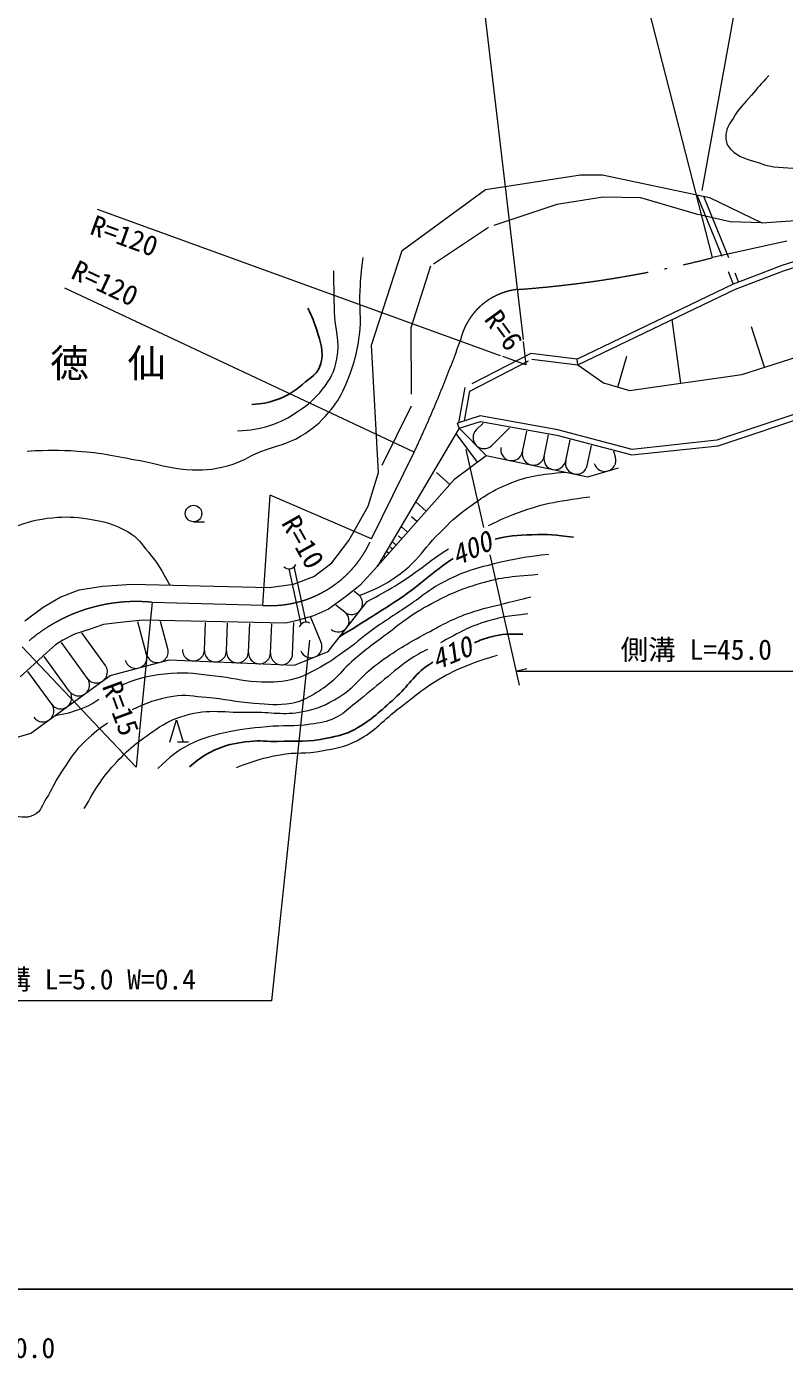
# Model space of a CAD drawing. Units: millimetres, scale not verified. Extents: x 40000 to 680000, y 20000 to 380000.
# Drawn here: x 268369 to 337085, y 198715 to 319403 of the extents above; entities that cross this region are included whole.
import ezdxf
from ezdxf.enums import TextEntityAlignment as Align

# ---------------------------------------------------------------- set-up
doc = ezdxf.new("R2010")
doc.units = ezdxf.units.MM
doc.header["$LTSCALE"] = 1000
doc.linetypes.add('DASHED', pattern=[7.5, 6, -1.5])
doc.linetypes.add('LONG_DASHED_DOTTED', pattern=[15.25, 12, -1.5, 0.25, -1.5])
for name, color, linetype, lineweight in [('M-BGD', 7, 'Continuous', 13), ('M-BMK', 2, 'LONG_DASHED_DOTTED', 13), ('M-STR-HTXT', 7, 'Continuous', 13), ('M-TTL-BAND', 7, 'Continuous', 25)]:
    doc.layers.add(name, color=color, linetype=linetype, lineweight=lineweight)
doc.layers.add('M-BMK-HTXT', color=7, linetype='Continuous')
doc.styles.add('ＭＳ ゴシック', font='')
doc.styles.get('ＭＳ ゴシック').set_extended_font_data('MS Gothic')

msp = doc.modelspace()

# ---------------------------------------------------------------- linework, layer by layer
at = {"layer": 'M-BGD'}
for p, q in [((309990, 304658), (318585, 305967)), ((318585, 305967), (320599, 305967)), ((320599, 305967), (330301, 303919)), ((302437, 299119), (309990, 304658)), ((330301, 303919), (335035, 301637)), ((335035, 301637), (338090, 301838)), ((299650, 290524), (302437, 299119)), ((339466, 298582), (336848, 297742)), ((336848, 297742), (334598, 296869)), ((332450, 296064), (318282, 289282)), ((334598, 296869), (332450, 296064)), ((327707, 287090), (326899, 292852)), ((335287, 288530), (334096, 292212)), ((333227, 287864), (343602, 291219)), ((300288, 279009), (299650, 290524)), ((318367, 288768), (318282, 289282)), ((318367, 288768), (320677, 287118)), ((321977, 286742), (322786, 289537)), ((323038, 286435), (333227, 287864)), ((320677, 287118), (323038, 286435)), ((331073, 281426), (346919, 286697)), ((307607, 283004), (300187, 270516)), ((309249, 279938), (307329, 282537)), ((307607, 283004), (307456, 283481)), ((307607, 283004), (309520, 283609)), ((307607, 283004), (310053, 280533)), ((309146, 282871), (309763, 283482)), ((309520, 283609), (316436, 282366)), ((310553, 281450), (312169, 283050)), ((313337, 280867), (313732, 282751)), ((315295, 280457), (315701, 282397)), ((316436, 282366), (323251, 280587)), ((317252, 280046), (317650, 281946)), ((319210, 279636), (319588, 281440)), ((323251, 280587), (331073, 281426)), ((307196, 278420), (310053, 280533)), ((310053, 280533), (319248, 278607)), ((321767, 280375), (321607, 280928)), ((299348, 275954), (300288, 279009)), ((306746, 277914), (305538, 278985)), ((319248, 278607), (322044, 279414)), ((300187, 270516), (307196, 278420)), ((297602, 272832), (299348, 275954)), ((304603, 275496), (303649, 276342)), ((283508, 274528), (284508, 274528)), ((302911, 273588), (302322, 274109)), ((303757, 274542), (303280, 274965)), ((296058, 270818), (297602, 272832)), ((302389, 272999), (302095, 273260)), ((301204, 271662), (300984, 271857)), ((301536, 272036), (301354, 272197)), ((301867, 272410), (301504, 272732)), ((294413, 269576), (296058, 270818)), ((300187, 270516), (298576, 268770)), ((300209, 270540), (300171, 270574)), ((300540, 270914), (300464, 270982)), ((300872, 271288), (300762, 271385)), ((292567, 268871), (294413, 269576)), ((271416, 267696), (273129, 268367)), ((273129, 268367), (275244, 268703)), ((275244, 268703), (277896, 268871)), ((277896, 268871), (290351, 268568)), ((290351, 268568), (292567, 268871)), ((298576, 268770), (297300, 267729)), ((298455, 267915), (298060, 268223)), ((268194, 265547), (269872, 266789)), ((269872, 266789), (271416, 267696)), ((295702, 262764), (299243, 267300)), ((297300, 267729), (295756, 266621)), ((297224, 266339), (296411, 266973)), ((278936, 265614), (277124, 265446)), ((291862, 265346), (278936, 265614)), ((293037, 265614), (291862, 265346)), ((294379, 266017), (293037, 265614)), ((295078, 263589), (294157, 265846)), ((295756, 266621), (294379, 266017)), ((272726, 264338), (271651, 263801)), ((274136, 264808), (272726, 264338)), ((275509, 261508), (273375, 264454)), ((275344, 265211), (274136, 264808)), ((277124, 265446), (275344, 265211)), ((279246, 262508), (278454, 265470)), ((281179, 263024), (280520, 265485)), ((284490, 262880), (284600, 265396)), ((286488, 262792), (286600, 265355)), ((288486, 262705), (288600, 265313)), ((290485, 262618), (290601, 265272)), ((292483, 262530), (292609, 265417)), ((270980, 263365), (270174, 262660)), ((271651, 263801), (270980, 263365)), ((273889, 260335), (271525, 263600)), ((270174, 262660), (268731, 261317)), ((272269, 259162), (269971, 262335)), ((275945, 260590), (281288, 262019)), ((281288, 262019), (292658, 261522)), ((292658, 261522), (295702, 262764)), ((268731, 261317), (267791, 260478)), ((270649, 257989), (268491, 260969)), ((268739, 255371), (275945, 260590)), ((281357, 254570), (281957, 256570)), ((281957, 256570), (282557, 254570)), ((263582, 253818), (268739, 255371)), ((283057, 254570), (282057, 254570))]:
    msp.add_line(p, q, dxfattribs=at)
at = {"layer": 'M-BGD', "linetype": 'DASHED'}
for p, q in [((329154, 304161), (332452, 296064)), ((329756, 304034), (332929, 296243)), ((293734, 265429), (292637, 270467)), ((293260, 265249), (292166, 270268))]:
    msp.add_line(p, q, dxfattribs=at)
for points in [[(335035, 301637), (332181, 301704), (329126, 302409), (324057, 303886), (320666, 303953), (316436, 303282), (310259, 301200), (304988, 297709), (303209, 292102), (303242, 285019), (300288, 279009)], [(318282, 289282), (314086, 289786), (308110, 286697), (307539, 283507)], [(308078, 283677), (308559, 286366), (314179, 289271), (318367, 288768)]]:
    msp.add_lwpolyline(points, dxfattribs=at)
at = {"layer": 'M-BGD'}
for points in [[(318367, 288768), (332647, 295604), (337013, 297270), (339606, 298101), (342547, 298870)], [(346761, 287172), (330966, 281918), (323289, 281094), (316544, 282855), (309487, 284122), (307456, 283481)]]:
    msp.add_lwpolyline(points, dxfattribs=at)
msp.add_circle((283508, 275278), 750, dxfattribs=at)
for centre, radius, start, end in [((309849, 282160), 1000, 134.71096, 314.71096), ((312359, 281072), 1000, 168.16989, 348.16989), ((314316, 280662), 1000, 168.16989, 348.16989), ((316274, 280252), 1000, 168.16989, 348.16989), ((318231, 279841), 1000, 168.16989, 348.16989), ((320806, 280098), 1000, 196.11342, 16.11342), ((292161, 270936), 668, 227.0098, 335.35448), ((297840, 267127), 1000, 232.0165, 52.0165), ((296609, 265550), 1000, 232.0165, 52.0165), ((293711, 264776), 654, 58.14033, 161.82588), ((294152, 263212), 1000, 202.20348, 22.20348), ((278280, 262249), 1000, 194.97288, 14.97288), ((280212, 262766), 1000, 194.97288, 14.97288), ((283491, 262923), 1000, 177.49686, 357.49686), ((285489, 262836), 1000, 177.49686, 357.49686), ((287487, 262749), 1000, 177.49686, 357.49686), ((289485, 262661), 1000, 177.49686, 357.49686), ((291484, 262574), 1000, 177.49686, 357.49686), ((274699, 260922), 1000, 215.90972, 35.90972), ((273079, 259749), 1000, 215.90972, 35.90972), ((271459, 258575), 1000, 215.90972, 35.90972), ((269839, 257402), 1000, 215.90972, 35.90972)]:
    msp.add_arc(centre, radius, start, end, dxfattribs=at)
for points, knots in [([(335662, 314973), (334898, 314131), (334694, 313902), (334098, 313193), (333423, 312390), (332958, 311995), (332426, 311090), (332071, 310486), (331759, 310118), (331779, 309418), (331793, 308945), (331884, 308628), (332211, 308285), (332983, 307473), (333746, 307428), (334799, 307045), (336118, 306565), (336959, 306655), (338359, 306559), (341092, 306373), (342632, 306627), (345370, 306667), (348404, 306711), (350104, 306703), (353137, 306775), (355623, 306834), (357018, 307140), (359501, 306991), (361622, 306864), (362830, 306792), (364894, 306290), (366448, 305911), (367378, 305768), (368778, 304995), (369825, 304417), (370238, 304111), (371271, 303215)], [0, 0, 0, 0, 1, 1, 1, 2, 2, 2, 3, 3, 3, 4, 4, 4, 5, 5, 5, 6, 6, 6, 7, 7, 7, 8, 8, 8, 9, 9, 9, 10, 10, 10, 11, 11, 11, 12, 12, 12, 12]), ([(268407, 280941), (270538, 281044), (271204, 281052), (272991, 280941), (275224, 280802), (276449, 280457), (278654, 280078), (280303, 279794), (281192, 279385), (282861, 279269), (284317, 279167), (285168, 279235), (286582, 279592), (287827, 279906), (288415, 280400), (289603, 280887), (291004, 281461), (291913, 281518), (293216, 282289), (294344, 282957), (294928, 283461), (295772, 284463), (296444, 285260), (296799, 285753), (297207, 286712), (297963, 288485), (298294, 289548), (298556, 291458), (298770, 293023), (298513, 293926), (298610, 295503), (298681, 296664), (298716, 297061), (298879, 298469)], [0, 0, 0, 0, 1, 1, 1, 2, 2, 2, 3, 3, 3, 4, 4, 4, 5, 5, 5, 6, 6, 6, 7, 7, 7, 8, 8, 8, 9, 9, 9, 10, 10, 10, 11, 11, 11, 11]), ([(287499, 282774), (288814, 282868), (289316, 282900), (290412, 283260), (291486, 283612), (292067, 283917), (293001, 284554), (293962, 285210), (294498, 285631), (295212, 286550), (295941, 287487), (296289, 288133), (296506, 289300), (296815, 290959), (296341, 291929), (296291, 293615), (296248, 295047), (296243, 295514), (296237, 297283)], [0, 0, 0, 0, 1, 1, 1, 2, 2, 2, 3, 3, 3, 4, 4, 4, 5, 5, 5, 6, 6, 6, 6]), ([(239930, 284231), (242420, 282757), (243177, 282325), (245107, 280887), (246847, 279591), (247718, 278734), (249368, 277327), (250618, 276261), (251295, 275637), (252550, 274577), (253156, 274065), (253404, 273634), (254114, 273282), (255214, 272738), (255959, 272771), (257135, 272419), (258552, 271995), (259270, 271244), (260748, 271287), (261657, 271313), (262171, 271483), (263013, 271826), (264733, 272525), (265496, 273350), (267220, 274037), (268530, 274559), (269323, 274759), (270726, 274900), (271963, 275025), (272679, 274980), (273908, 274792), (275396, 274565), (276263, 274344), (277576, 273606), (278458, 273109), (278752, 272543), (279409, 271772), (280312, 270714), (280554, 270209), (281349, 268787)], [0, 0, 0, 0, 1, 1, 1, 2, 2, 2, 3, 3, 3, 4, 4, 4, 5, 5, 5, 6, 6, 6, 7, 7, 7, 8, 8, 8, 9, 9, 9, 10, 10, 10, 11, 11, 11, 12, 12, 12, 13, 13, 13, 13]), ([(298538, 267843), (299918, 268410), (300404, 268574), (301465, 269278), (302224, 269782), (302644, 270085), (303303, 270714), (304235, 271603), (304575, 272275), (305487, 273185), (306476, 274172), (307003, 274770), (308129, 275598), (309565, 276653), (310391, 277268), (312036, 277953), (313945, 278749), (314892, 278801), (317219, 279032)], [0, 0, 0, 0, 1, 1, 1, 2, 2, 2, 3, 3, 3, 4, 4, 4, 5, 5, 5, 6, 6, 6, 6]), ([(310267, 274191), (310922, 274533), (311628, 274859), (312496, 275196), (315094, 276204), (316263, 276340), (319447, 276804)], [0, 0, 0, 0, 1, 1, 1, 2, 2, 2, 2]), ([(275712, 256271), (275050, 255841), (274454, 255362), (273716, 254685), (272630, 253691), (272244, 252916), (271418, 251698), (270853, 250866), (270700, 250300), (270154, 249457), (269761, 248851), (269705, 248292), (269062, 247963), (268263, 247554), (267660, 247841), (266764, 247906), (265406, 248004), (264650, 248148), (263317, 248423), (261771, 248742), (260922, 249002), (259410, 249457), (258452, 249745), (257890, 249867), (256997, 250319), (255355, 251150), (254775, 252143), (253263, 253191), (252050, 254032), (251328, 254437), (250103, 255260), (248015, 256662), (246926, 257566), (244817, 258937), (243272, 259941), (242419, 260534), (240796, 261407), (239363, 262178), (238532, 262573), (237004, 263131), (235403, 263715), (234482, 264008), (232810, 264337), (231153, 264663), (230176, 264473), (228501, 264682), (227575, 264797), (227004, 264718), (226145, 265084), (225262, 265461), (224850, 265878), (224192, 266578), (223173, 267662), (222930, 268526), (222066, 269738), (221220, 270926), (220893, 271730), (219826, 272725), (218992, 273503), (218590, 273780), (217470, 274449)], [0, 0, 0, 0, 1, 1, 1, 2, 2, 2, 3, 3, 3, 4, 4, 4, 5, 5, 5, 6, 6, 6, 7, 7, 7, 8, 8, 8, 9, 9, 9, 10, 10, 10, 11, 11, 11, 12, 12, 12, 13, 13, 13, 14, 14, 14, 15, 15, 15, 16, 16, 16, 17, 17, 17, 18, 18, 18, 19, 19, 19, 20, 20, 20, 20]), ([(315713, 271576), (313752, 271355), (313137, 271260), (311519, 270887), (309445, 270408), (308250, 270120), (306348, 269163), (304975, 268472), (304351, 267836), (303074, 266980), (301771, 266107), (301017, 265652), (299741, 264739), (298661, 263966), (298133, 263427), (297041, 262671), (296146, 262051), (295652, 261680), (294686, 261177), (293802, 260718), (293302, 260417), (292330, 260201), (291145, 259937), (290440, 259968), (289228, 260028), (287757, 260101), (286958, 260397), (285493, 260545), (283928, 260704), (283040, 260900), (281472, 260775), (279751, 260638), (278757, 260458), (277163, 259798), (277138, 259788), (277112, 259777), (277088, 259767)], [0, 0, 0, 0, 1, 1, 1, 2, 2, 2, 3, 3, 3, 4, 4, 4, 5, 5, 5, 6, 6, 6, 7, 7, 7, 8, 8, 8, 9, 9, 9, 10, 10, 10, 11, 11, 11, 12, 12, 12, 12]), ([(299243, 267300), (300451, 267930), (300785, 268132), (301752, 268703), (303761, 269890), (304708, 270904), (306641, 272074)], [0, 0, 0, 0, 1, 1, 1, 2, 2, 2, 2]), ([(314736, 269738), (312169, 269530), (311233, 269482), (309106, 268818), (307207, 268226), (306190, 267719), (304452, 266750), (302919, 265895), (302186, 265210), (300776, 264165), (299506, 263223), (298797, 262687), (297616, 261637), (296928, 261026), (296669, 260544), (295950, 259971), (295292, 259447), (294907, 259164), (294169, 258764), (293513, 258409), (293122, 258207), (292388, 258075), (291084, 257841), (290319, 257992), (288998, 258075), (287306, 258181), (286380, 258472), (284689, 258592), (283502, 258676), (282818, 258902), (281644, 258707), (280118, 258453), (279222, 258105), (277931, 257479)], [0, 0, 0, 0, 1, 1, 1, 2, 2, 2, 3, 3, 3, 4, 4, 4, 5, 5, 5, 6, 6, 6, 7, 7, 7, 8, 8, 8, 9, 9, 9, 10, 10, 10, 11, 11, 11, 11]), ([(273601, 248538), (274659, 250419), (275054, 251104), (276301, 252502), (277594, 253952), (278489, 254623), (280093, 255719), (281038, 256365), (281639, 256656), (282736, 256983), (284974, 257653), (286375, 257196), (288711, 257271), (290550, 257329), (291618, 256965), (293422, 257328), (294774, 257600), (295524, 257923), (296696, 258649), (298211, 259588), (298708, 260582), (300144, 261637), (301825, 262872), (302847, 263460), (304682, 264452), (306166, 265254), (306997, 265735), (308589, 266291), (309817, 266719), (310546, 266829), (311806, 267152), (312703, 267382), (312989, 267454), (314104, 267727)], [0, 0, 0, 0, 1, 1, 1, 2, 2, 2, 3, 3, 3, 4, 4, 4, 5, 5, 5, 6, 6, 6, 7, 7, 7, 8, 8, 8, 9, 9, 9, 10, 10, 10, 11, 11, 11, 11]), ([(313817, 266176), (312005, 265984), (311358, 265895), (309853, 265429), (308211, 264921), (307371, 264339), (305895, 263568)], [0, 0, 0, 0, 1, 1, 1, 2, 2, 2, 2]), ([(304709, 262967), (304152, 262686), (303660, 262420), (303016, 261982), (301973, 261272), (301470, 260764), (300488, 259971), (299496, 259169), (298972, 258679), (297960, 257903), (297348, 257432), (297052, 257078), (296352, 256753), (295532, 256373), (295005, 256313), (294111, 256179), (292577, 255948), (291691, 256100), (290147, 255949), (288590, 255797), (287703, 255746), (286183, 255375), (284963, 255077), (284256, 254913), (283138, 254341), (281883, 253699), (281434, 253250), (280265, 252157)], [0, 0, 0, 0, 1, 1, 1, 2, 2, 2, 3, 3, 3, 4, 4, 4, 5, 5, 5, 6, 6, 6, 7, 7, 7, 8, 8, 8, 9, 9, 9, 9]), ([(287389, 252272), (289177, 252911), (289767, 253133), (291353, 253421), (292817, 253687), (293686, 253477), (295145, 253766), (296406, 254016), (297170, 254082), (298305, 254685), (300029, 255601), (300706, 256560), (302269, 257730), (303581, 258712), (304249, 259367), (305659, 260201), (306713, 260824), (307337, 261124), (308474, 261579), (309462, 261975), (309834, 262090), (311059, 262441)], [0, 0, 0, 0, 1, 1, 1, 2, 2, 2, 3, 3, 3, 4, 4, 4, 5, 5, 5, 6, 6, 6, 7, 7, 7, 7]), ([(274921, 258417), (274462, 258098), (273968, 257798), (273305, 257565), (272384, 257241), (271997, 257122), (270889, 256928)], [0, 0, 0, 0, 1, 1, 1, 2, 2, 2, 2])]:
    msp.add_open_spline(points, degree=3, knots=knots, dxfattribs=at)
at = {"layer": 'M-BGD', "lineweight": 25}
for points, knots in [([(288794, 285148), (289784, 285232), (290174, 285290), (291005, 285579), (292022, 285933), (292561, 286280), (293378, 286981), (294126, 287623), (294812, 287913), (295050, 288869), (295337, 290023), (295011, 290750), (294673, 291889), (294433, 292695), (294302, 293018), (293864, 293885)], [0, 0, 0, 0, 1, 1, 1, 2, 2, 2, 3, 3, 3, 4, 4, 4, 5, 5, 5, 5]), ([(310844, 272951), (311910, 273243), (312873, 273308), (314219, 273357), (315680, 273411), (316278, 273365), (317954, 273127)], [0, 0, 0, 0, 1, 1, 1, 2, 2, 2, 2]), ([(296777, 264141), (299193, 265623), (299823, 266024), (301752, 267267), (303953, 268686), (305238, 270031), (307049, 271199)], [0, 0, 0, 0, 1, 1, 1, 2, 2, 2, 2]), ([(308999, 263562), (309452, 263774), (309875, 263955), (310485, 264107), (311577, 264381), (312074, 264358), (313358, 264337)], [0, 0, 0, 0, 1, 1, 1, 2, 2, 2, 2]), ([(283138, 252330), (284218, 253185), (284647, 253543), (285781, 253996), (286827, 254414), (287477, 254488), (288596, 254628), (289576, 254750), (290137, 254590), (291124, 254628), (292876, 254694), (293894, 254528), (295605, 254915), (296615, 255144), (297230, 255211), (298133, 255719), (299693, 256598), (300410, 257349), (301752, 258534), (303025, 259658), (303448, 260629), (304855, 261579), (304975, 261661), (305091, 261735), (305204, 261805)], [0, 0, 0, 0, 1, 1, 1, 2, 2, 2, 3, 3, 3, 4, 4, 4, 5, 5, 5, 6, 6, 6, 7, 7, 7, 8, 8, 8, 8])]:
    msp.add_open_spline(points, degree=3, knots=knots, dxfattribs=at)
at = {"layer": 'M-BMK'}
for p, q in [((352178, 303291), (330577, 298467)), ((299645, 273000), (303509, 280833)), ((279739, 267231), (289778, 266960))]:
    msp.add_line(p, q, dxfattribs=at)
for centre, radius, start, end in [((305708, 395325), 100000, 274.09699, 284.4004), ((313550, 289622), 6000, 96.67958, 167.60486), ((194875, 331810), 120000, 334.86133, 340.07217), ((290453, 276937), 10000, 266.12931, 336.81642), ((278290, 252301), 15000, 84.45493, 133.43808)]:
    msp.add_arc(centre, radius, start, end, dxfattribs=at)
at = {"layer": 'M-STR-HTXT'}
for p, q in [((329616, 304566), (335777, 338398)), ((330577, 298467), (321873, 332368)), ((308785, 330308), (313384, 291037)), ((311351, 289582), (274785, 302839)), ((303509, 280833), (271824, 295701)), ((313404, 290867), (313652, 288748)), ((313652, 288748), (311541, 289514)), ((308213, 281071), (309803, 274019)), ((289778, 266960), (290453, 276937)), ((299645, 273000), (290453, 276937)), ((310366, 271523), (313025, 259727)), ((279739, 267231), (278613, 255630)), ((267976, 263193), (278290, 252301)), ((294025, 263798), (290570, 231103)), ((312743, 260980), (313743, 261230)), ((312743, 260980), (345447, 260980)), ((278606, 255562), (278290, 252301)), ((290570, 231103), (254420, 231103))]:
    msp.add_line(p, q, dxfattribs=at)
at = {"layer": 'M-TTL-BAND'}
msp.add_line((40000, 205000), (579000, 205000), dxfattribs=at)

# ---------------------------------------------------------------- texts
at = {"layer": 'M-BGD', "style": 'ＭＳ ゴシック', "oblique": 15}
for s, rotation, p in [('400', 24.961, (308688, 272121)), ('410', 23.053, (306889, 262633))]:
    msp.add_text(s, height=1833, rotation=rotation, dxfattribs=at).set_placement(p, align=Align.MIDDLE_CENTER)
at = {"layer": 'M-BMK-HTXT', "style": 'ＭＳ ゴシック'}
msp.add_text('徳\u3000仙', height=2566, dxfattribs=at).set_placement((275768, 286851), align=Align.BOTTOM_CENTER)
at = {"layer": 'M-STR-HTXT', "style": 'ＭＳ ゴシック'}
for s, rotation, p in [('R=120', 340.072, (274615, 302369)), ('R=6', 305.998, (311268, 293950)), ('R=10', 299.373, (293010, 275324)), ('R=15', 290.236, (276905, 260264))]:
    msp.add_text(s, height=1833, rotation=rotation, dxfattribs=at).set_placement(p, align=Align.TOP_LEFT)
msp.add_text('R=120', height=1833, rotation=334.861, dxfattribs=at).set_placement((272036, 296154), align=Align.BOTTOM_LEFT)
for s, p in [('側溝 L=45.0', (329095, 261480)), ('横断溝 L=5.0 W=0.4', (272495, 231603))]:
    msp.add_text(s, height=1833, dxfattribs=at).set_placement(p, align=Align.BOTTOM_CENTER)
at = {"layer": 'M-TTL-BAND', "style": 'ＭＳ ゴシック'}
msp.add_text('200.0', height=1833, dxfattribs=at).set_placement((267844, 198195), align=Align.BOTTOM_CENTER)

doc.saveas('drawing.dxf')
